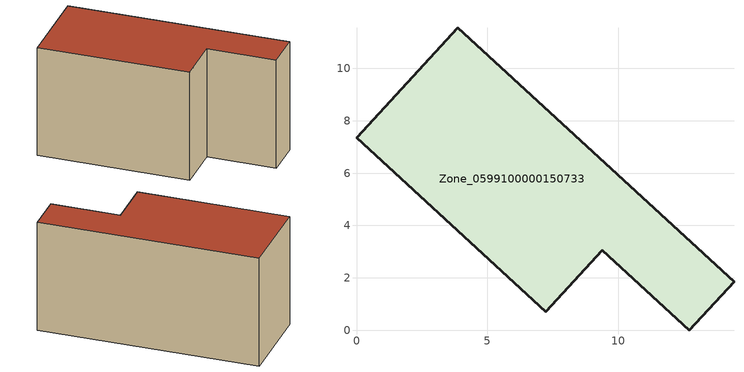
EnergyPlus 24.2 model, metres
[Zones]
Zone_0599100000150733
 floor ground (C_G): 0,7.35 3.87,11.55 14.41,1.85 12.7,0 9.39,3.05 7.23,0.7 z0
 wall outside (C_F): 3.87,11.55 0,7.35 7.23,0.7 9.39,3.05 12.7,0 14.41,1.85 3.87,11.55 z0:7.44
 roof outside (C_R): 14.41,1.85 3.87,11.55 0,7.35 7.23,0.7 9.39,3.05 12.7,0 z7.44
[BUILDING]
Pand.0599100000150733: North Axis=0; Terrain=City; Loads Convergence Tolerance Value=0.04; Temperature Convergence Tolerance Value=0.4; Solar Distribution=FullExterior; Maximum Number of Warmup Days=25; Minimum Number of Warmup Days=1
[Site:Location]
Rotterdam.The.Hague.AP_ZH_NLD Design_Conditions: Latitude=51.96; Longitude=4.45; Time Zone=1; Elevation=-4.5
[SITE:GROUNDTEMPERATURE:BUILDINGSURFACE]
18, 18, 18, 18, 18, 18, 18, 18, 18, 18, 18, 18
[MATERIAL] Thermal Absorptance=0.9; Solar Absorptance=0.7; Visible Absorptance=0.7
Name | Roughness | Thickness | Conductivity | Density | Specific Heat
G.TI.1975-1991 | MediumSmooth | 0.15 | 0.288461 | 540 | 1210
F.TI.1975-1991 | Rough | 0.3 | 0.230769 | 1920 | 840
R.TI.1975-1991 | MediumRough | 0.2 | 0.153846 | 1500 | 1000
[CONSTRUCTION]
C_G: G.TI.1975-1991
C_F: F.TI.1975-1991
C_R: R.TI.1975-1991
[ZONE]
Zone_0599100000150733: Type=1; Multiplier=1; Ceiling Height=Autocalculate; Volume=Autocalculate; Floor Area=autocalculate; Part of Total Floor Area=Yes
[ZONEINFILTRATION:DESIGNFLOWRATE]
Infil_Zone_0599100000150733: Zone or ZoneList or Space or SpaceList=Zone_0599100000150733; Schedule=AlwaysOn; Design Flow Rate Calculation Method=Flow/Area; Flow Rate per Floor Area=0.003; Constant Term Coefficient=1; Temperature Term Coefficient=0; Velocity Term Coefficient=0; Velocity Squared Term Coefficient=0
[HVACTEMPLATE:ZONE:IDEALLOADSAIRSYSTEM]
Zone_0599100000150733: Maximum Heating Supply Air Temperature=50; Minimum Cooling Supply Air Temperature=13; Maximum Heating Supply Air Humidity Ratio=0.0156; Minimum Cooling Supply Air Humidity Ratio=0.0077; Heating Limit=NoLimit; Cooling Limit=NoLimit; Dehumidification Control Type=ConstantSensibleHeatRatio; Cooling Sensible Heat Ratio=0.7; Dehumidification Setpoint=60; Humidification Control Type=None; Humidification Setpoint=30; Outdoor Air Method=None; Outdoor Air Flow Rate per Person=0.00944; Outdoor Air Flow Rate per Zone Floor Area=0; Outdoor Air Flow Rate per Zone=0; Demand Controlled Ventilation Type=None; Outdoor Air Economizer Type=NoEconomizer; Heat Recovery Type=None; Sensible Heat Recovery Effectiveness=0.7; Latent Heat Recovery Effectiveness=0.65
[ZONECONTROL:THERMOSTAT]
ThermostatControl_Zone_0599100000150733: Zone or ZoneList=Zone_0599100000150733; Control Type Schedule=DualSetpointControlType; Control 1=Thermostat_Zone_0599100000150733; Temperature Difference Between Cutout And Setpoint=0
[THERMOSTATSETPOINT:DUALSETPOINT]
Thermostat_Zone_0599100000150733: Heating Setpoint Temperature Schedule=HeatingSetpoint_Zone_0599100000150733; Cooling Setpoint Temperature Schedule=CoolingSetpoint_Zone_0599100000150733
[SCHEDULE:COMPACT]
HeatingSetpoint_Zone_0599100000150733: Through: 12/31, For: AllDays, Until: 24:00, 21
CoolingSetpoint_Zone_0599100000150733: Through: 12/31, For: AllDays, Until: 24:00, 24
DualSetpointControlType: Through: 12/31, For: AllDays, Until: 24:00, 4
AlwaysOn: Through: 12/31, For: AllDays, Until: 24:00, 1
